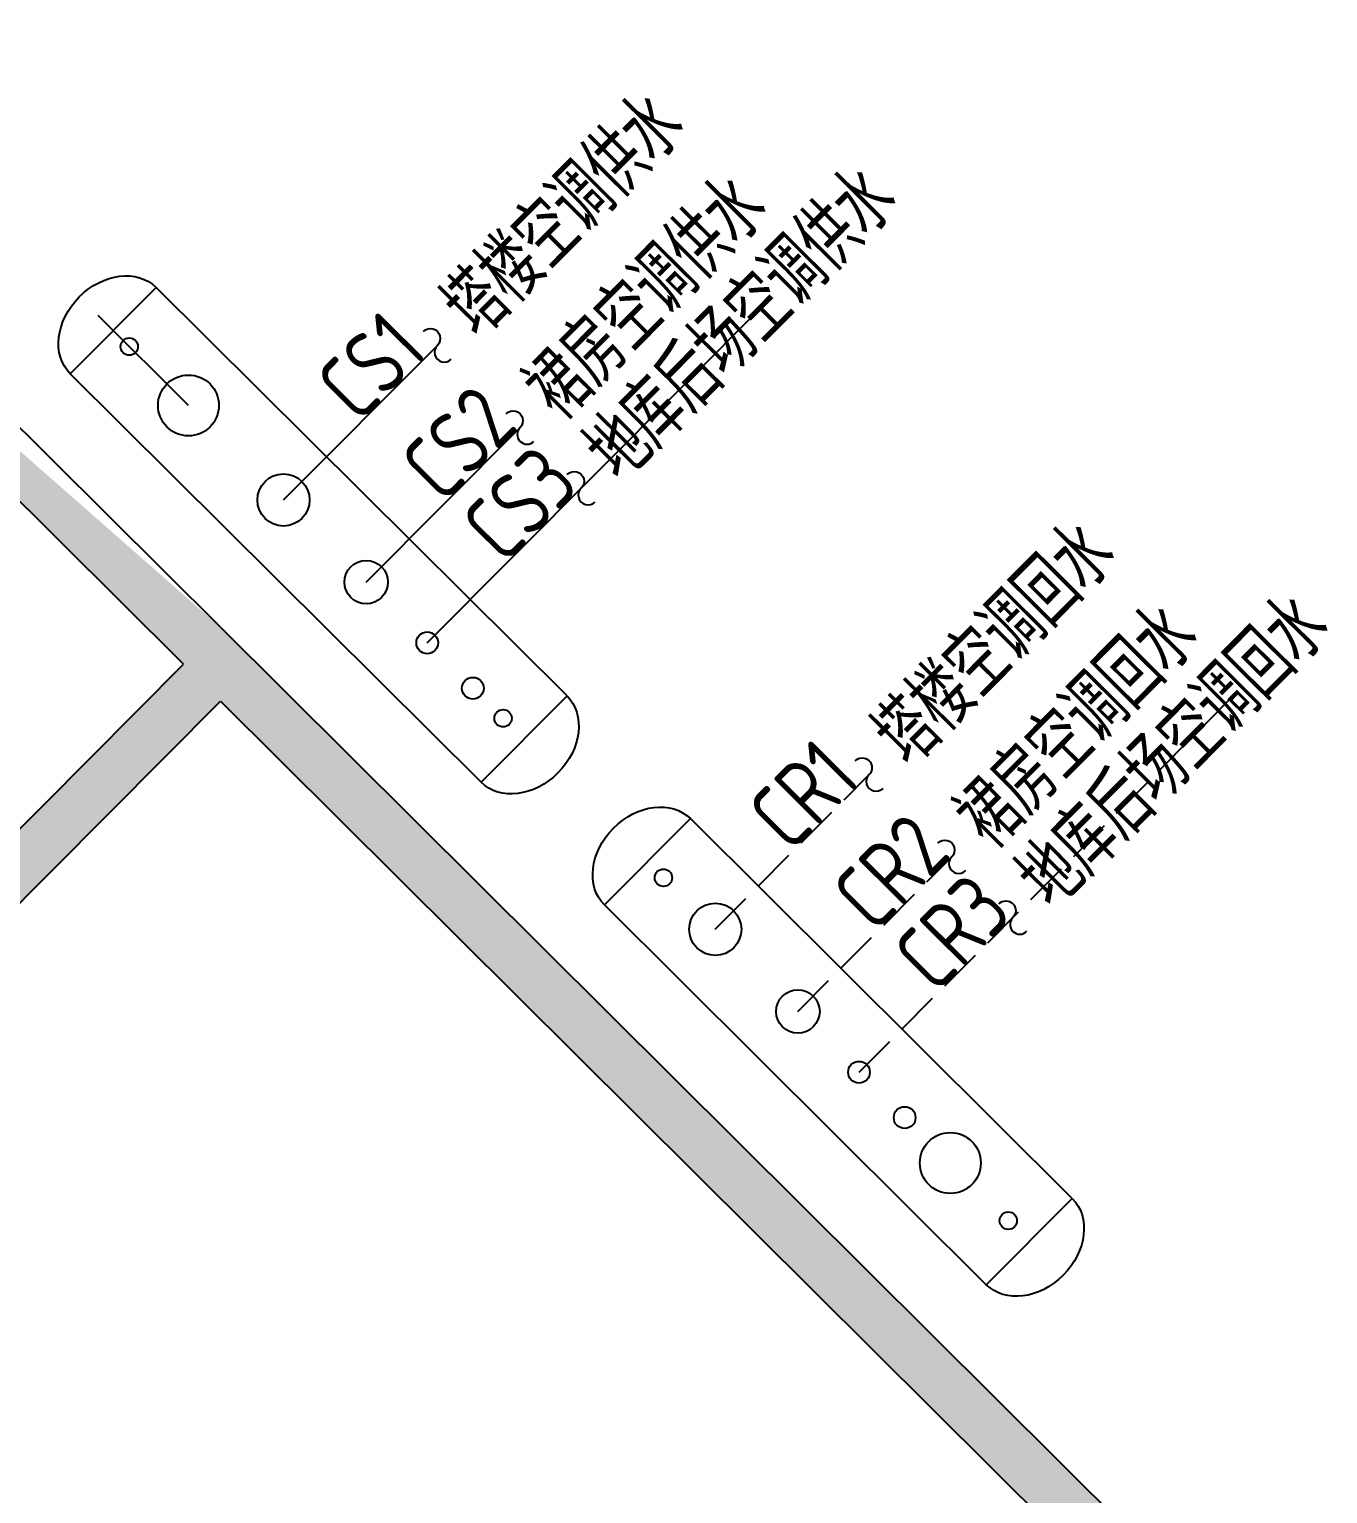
# Model space of a CAD drawing. Extents: x 517634312 to 520012312, y 3499191844 to 3500891844.
# Drawn here: x 518809302 to 518816764, y 3499841490 to 3499849907 of the extents above; entities that cross this region are included whole.
import ezdxf
from ezdxf.enums import TextEntityAlignment as Align

# ---------------------------------------------------------------- set-up
doc = ezdxf.new("R2010")
doc.units = 0
doc.header["$LTSCALE"] = 1000
doc.linetypes.add('DASH', pattern=[0.35, 0.25, -0.1])
for name, color, linetype in [('H-BASE', 7, 'CONTINUOUS'), ('H-EQUP-PUMP', 4, 'CONTINUOUS'), ('H-PAPP-DIMS', 7, 'CONTINUOUS'), ('H-PIPE-CR', 1, 'DASH'), ('H-PIPE-CTS', 1, 'CONTINUOUS')]:
    doc.layers.add(name, color=color, linetype=linetype)
doc.styles.add('TH-STYLE3', font='tssdeng.shx', dxfattribs={"width": 0.8, "bigfont": 'tssdchn.shx'})

msp = doc.modelspace()

# ---------------------------------------------------------------- hatches: boundary and pattern name
at = {"layer": 'H-BASE'}
h = msp.add_hatch(dxfattribs=at)
h.set_pattern_fill('ANSI35', color=256, scale=30)
h.set_pattern_definition([(90.1573, (518839106.9, 3499796143.69), (-190.4993, -0.523), []), (90.1573, (518839201.89, 3499796239.2), (-190.4993, -0.523), [238.125, -47.625, 0, -47.625])])
h.paths.add_polyline_path([(518802741.572, 3499838343.8679), (518810401.5525, 3499846046.0217), (518815359.6697, 3499841115.0528), (518807699.6892, 3499833412.899)], flags=16)
edge = h.paths.add_edge_path()
edge.add_line((518802317.3096, 3499838342.7032), (518810188.8389, 3499846257.5706))
edge.add_line((518810188.8389, 3499846257.5706), (518806732.8711, 3499849694.6152))
edge.add_line((518810400.3878, 3499846470.2842), (518806944.42, 3499849907.3288))
edge.add_line((518810400.3878, 3499846470.2842), (518815783.9322, 3499841116.2175))
edge.add_line((518815783.9322, 3499841116.2175), (518807912.4028, 3499833201.3501))
edge.add_line((518802317.3096, 3499838342.7032), (518807700.8539, 3499832988.6365))
edge.add_line((518806732.8711, 3499849694.6152), (518806944.42, 3499849907.3288))
edge.add_line((518807912.4028, 3499833201.3501), (518807700.8539, 3499832988.6365))

# ---------------------------------------------------------------- linework, layer by layer
for p, q in [((518810400.3878, 3499846470.2842), (518806944.42, 3499849907.3288)), ((518810188.8389, 3499846257.5706), (518806732.8711, 3499849694.6152)), ((518810400.3878, 3499846470.2842), (518815783.9322, 3499841116.2175)), ((518802317.3096, 3499838342.7032), (518810188.8389, 3499846257.5706)), ((518802741.572, 3499838343.8679), (518810401.5525, 3499846046.0217)), ((518810401.5525, 3499846046.0217), (518815359.6697, 3499841115.0528))]:
    msp.add_line(p, q, dxfattribs=at)
at = {"layer": 'H-EQUP-PUMP'}
for points in [[(518812392.4382, 3499846075.1357), (518810031.3173, 3499848423.3282), (518809537.7033, 3499847926.9965), (518811898.8242, 3499845578.804)], [(518815295.9788, 3499843187.4935), (518813101.4835, 3499845369.9727), (518812607.8695, 3499844873.641), (518814802.3647, 3499842691.1618)]]:
    msp.add_lwpolyline(points, close=True, dxfattribs=at)
for centre, radius in [((518809876.6862, 3499848083.4912), 50), ((518810217.028, 3499847745.013), 175), ((518810762.9928, 3499847202.0375), 150), ((518811238.0532, 3499846729.5784), 125), ((518811589.0306, 3499846380.5227), 62.5), ((518811851.3774, 3499846119.6124), 62.5), ((518812025.0935, 3499845946.8475), 50), ((518812946.8524, 3499845030.1357), 50), ((518813244.6514, 3499844733.9673), 150), ((518813719.7118, 3499844261.5081), 125), ((518814070.6892, 3499843912.4525), 62.5), ((518814333.036, 3499843651.5422), 62.5), ((518814595.3828, 3499843390.6319), 175), ((518814928.6341, 3499843059.2053), 50)]:
    msp.add_circle(centre, radius, dxfattribs=at)
at = {"layer": 'H-EQUP-PUMP', "extrusion": (0, 0, -1)}
for centre, major_axis in [((518809784.5103, 3499848175.1623), (246.807, 248.1659)), ((518812145.6312, 3499845826.9698), (-246.807, -248.1659)), ((518812854.6765, 3499845121.8069), (246.807, 248.1659)), ((518815049.1718, 3499842939.3276), (-246.807, -248.1659))]:
    msp.add_ellipse(centre, major_axis=major_axis, ratio=0.785714286, start_param=3.141592654, end_param=6.283185307, dxfattribs=at)
at = {"layer": 'H-PAPP-DIMS'}
for points in [[(518811568.0921, 3499848169.9318, -1), (518811647.8597, 3499848090.601, 1), (518811727.6273, 3499848011.2702)], [(518812043.1525, 3499847697.4727, -1), (518812122.9201, 3499847618.1419, 1), (518812202.6877, 3499847538.811)], [(518812394.1299, 3499847348.417, -1), (518812473.8975, 3499847269.0862, 1), (518812553.6651, 3499847189.7554)], [(518814049.1632, 3499845702.446, -1), (518814128.9308, 3499845623.1151, 1), (518814208.6984, 3499845543.7843)], [(518814524.2235, 3499845229.9868, -1), (518814603.9911, 3499845150.656, 1), (518814683.7587, 3499845071.3252)], [(518814875.2009, 3499844880.9312, -1), (518814954.9685, 3499844801.6003, 1), (518815034.7361, 3499844722.2695)]]:
    msp.add_lwpolyline(points, format="xyb", dxfattribs=at)
at = {"layer": 'H-PIPE-CR'}
for p, q in [((518814070.6892, 3499843912.4525), (518816230.6875, 3499846084.343)), ((518813244.6514, 3499844733.9673), (518814128.9308, 3499845623.1151)), ((518813719.7118, 3499844261.5081), (518814603.9911, 3499845150.656))]:
    msp.add_line(p, q, dxfattribs=at)
at = {"layer": 'H-PIPE-CTS'}
for p, q in [((518811589.0306, 3499846380.5227), (518813538.7669, 3499848338.4041)), ((518810217.028, 3499847745.013), (518809697.3504, 3499848261.845)), ((518810762.9928, 3499847202.0375), (518811647.8597, 3499848090.601)), ((518811238.0532, 3499846729.5784), (518812122.9201, 3499847618.1419))]:
    msp.add_line(p, q, dxfattribs=at)

# ---------------------------------------------------------------- texts
at = {"layer": 'H-PAPP-DIMS', "style": 'TH-STYLE3', "width": 0.8}
for s, p in [('塔楼空调供水', (518812505.6671, 3499848708.8397)), ('地库后场空调供水', (518813525.9976, 3499848082.6876)), ('裙房空调供水', (518812980.7275, 3499848236.3805)), ('塔楼空调回水', (518814982.6928, 3499846245.377)), ('地库后场空调回水', (518816010.0363, 3499845626.2765)), ('裙房空调回水', (518815457.7532, 3499845772.9178))]:
    msp.add_text(s, height=375, rotation=45.15729539, dxfattribs=at).set_placement(p, align=Align.CENTER)
for s, p in [('CS1', (518811195.6147, 3499847636.4667)), ('CS2', (518811680.4867, 3499847173.8601)), ('CS3', (518812031.2333, 3499846824.5727)), ('CR1', (518813676.9795, 3499845168.6886)), ('CR2', (518814161.8515, 3499844706.0821)), ('CR3', (518814512.5981, 3499844356.7946))]:
    msp.add_text(s, height=375, rotation=45.15729539, dxfattribs=at).set_placement(p)

doc.saveas('drawing.dxf')
